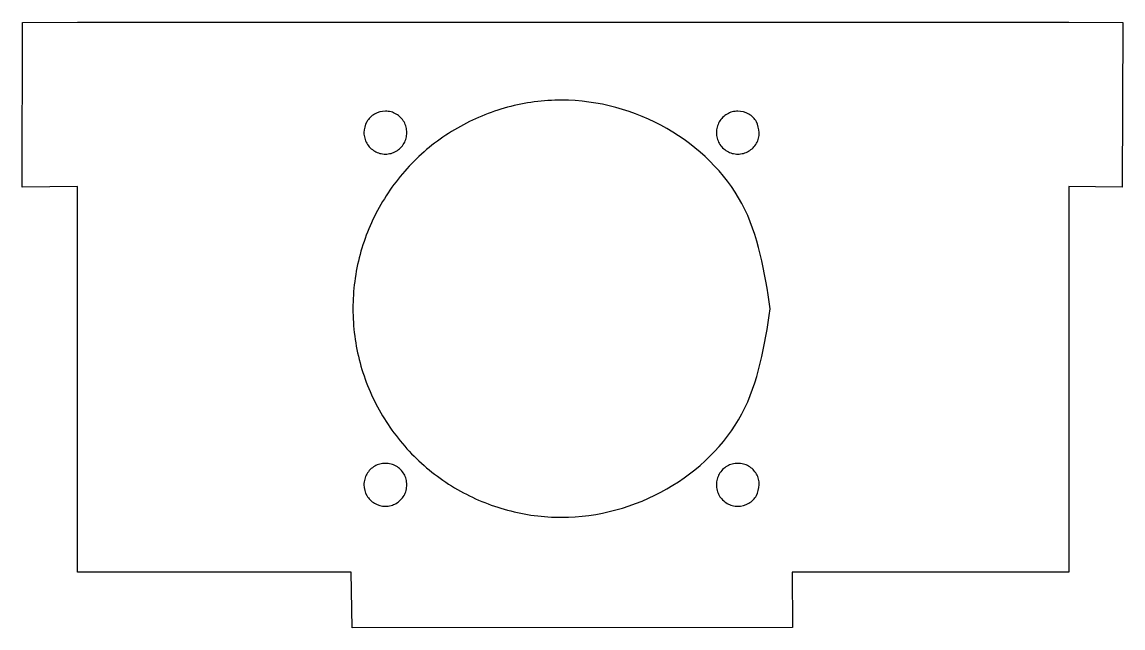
# Model space of a CAD drawing. Extents: x 0 to 100, y 0 to 55.
import ezdxf

# ---------------------------------------------------------------- set-up
doc = ezdxf.new("R2010")
doc.units = 0
doc.layers.add('Layer_1', color=7, linetype='CONTINUOUS')

msp = doc.modelspace()

# ---------------------------------------------------------------- linework, layer by layer
at = {"layer": 'Layer_1', "color": 7}
for points in [[(5.097752, 55.049984), (95.097769, 55.049984), (100.018257, 55.01019), (99.944259, 40.056928), (95.097769, 40.092573), (95.097769, 5.049999), (69.988994, 5.049999), (70.00621, 0.021109), (30.033468, -0.011177), (29.934098, 5.049999), (5.097667, 5.049999), (5.097667, 40.092573), (0.049925, 40.045865), (0.088307, 55.019109), (5.097752, 55.049984)], [(34.997757, 44.999966), (34.997757, 44.999966)], [(66.997749, 44.999966), (66.997749, 44.999966)], [(67.997296, 28.999687), (67.997296, 28.999687)], [(34.997757, 12.999973), (34.997757, 12.999973)], [(66.997749, 12.999973), (66.997749, 12.999973)]]:
    msp.add_lwpolyline(points, close=True, dxfattribs=at)
for points, knots in [([(67.997296, 28.999687), (67.475861, 25.659342), (66.448458, 19.077725), (58.912894, 11.82811), (50.697787, 9.605157), (44.086829, 10.487065), (39.46383, 12.399917), (35.492877, 15.445301), (32.447897, 19.416349), (30.533343, 24.038566), (29.878383, 28.999687), (30.533343, 33.960808), (32.447897, 38.583025), (35.492877, 42.554074), (39.46383, 45.599458), (44.086829, 47.512309), (50.697787, 48.394217), (58.912895, 46.171265), (66.448458, 38.92165), (67.475861, 32.340033), (67.997296, 28.999687)], [0, 0, 0, 0, 9.908177, 19.522481, 29.430658, 34.391295, 39.31088, 44.271517, 49.232154, 54.15174, 59.112377, 64.073014, 68.9926, 73.953237, 78.913873, 83.833459, 88.794096, 98.702273, 108.316577, 118.224754, 118.224754, 118.224754, 118.224754]), ([(34.997757, 44.999966), (34.984759, 44.829323), (34.95887, 44.489449), (34.754265, 44.01381), (34.442978, 43.605163), (34.033783, 43.291831), (33.55829, 43.094817), (33.047735, 43.027423), (32.537234, 43.094825), (32.061596, 43.291837), (31.652969, 43.60519), (31.339593, 44.013759), (31.142766, 44.489677), (31.051985, 45.16896), (31.281005, 46.021817), (32.025896, 46.766701), (32.878731, 46.995723), (33.558062, 46.904942), (34.033835, 46.708115), (34.442952, 46.394739), (34.75426, 45.986112), (34.958862, 45.510476), (34.984756, 45.170607), (34.997757, 44.999966)], [0, 0, 0, 0, 0.510466, 1.016707, 1.527173, 2.037639, 2.54388, 3.054346, 3.564807, 4.071044, 4.581505, 5.091966, 5.598203, 6.108664, 7.128231, 8.117557, 9.137123, 9.647585, 10.153821, 10.664283, 11.174744, 11.680981, 12.191442, 12.191442, 12.191442, 12.191442]), ([(66.997749, 44.999966), (66.984751, 44.829324), (66.958863, 44.489454), (66.754262, 44.013819), (66.442981, 43.605174), (66.033791, 43.291841), (65.558305, 43.094824), (65.047753, 43.027423), (64.537249, 43.094817), (64.061607, 43.291831), (63.652961, 43.605163), (63.339629, 44.01381), (63.142615, 44.489449), (63.075221, 44.999964), (63.142622, 45.510476), (63.339637, 45.986112), (63.652976, 46.39474), (64.061598, 46.708114), (64.537317, 46.904947), (65.217598, 46.995693), (66.062945, 46.766944), (66.838365, 46.020949), (66.944091, 45.343692), (66.997749, 44.999966)], [0, 0, 0, 0, 0.510461, 1.016698, 1.527159, 2.03762, 2.543857, 3.054318, 3.564784, 4.071026, 4.581491, 5.091957, 5.598199, 6.108664, 6.619126, 7.125362, 7.635824, 8.146285, 8.652522, 9.162983, 10.182549, 11.171875, 12.191442, 12.191442, 12.191442, 12.191442]), ([(34.997757, 12.999973), (34.984756, 12.829332), (34.958862, 12.489463), (34.75426, 12.013827), (34.442952, 11.6052), (34.033835, 11.291824), (33.558062, 11.094997), (32.878731, 11.004216), (32.025896, 11.233237), (31.281005, 11.978122), (31.051985, 12.830979), (31.142766, 13.510262), (31.339593, 13.98618), (31.652969, 14.394749), (32.061596, 14.708102), (32.537234, 14.905114), (33.047735, 14.972516), (33.55829, 14.905122), (34.033783, 14.708108), (34.442978, 14.394776), (34.754265, 13.986129), (34.95887, 13.51049), (34.984759, 13.170616), (34.997757, 12.999973)], [0, 0, 0, 0, 0.510461, 1.016698, 1.527159, 2.03762, 2.543857, 3.054318, 4.073884, 5.063211, 6.082777, 6.593238, 7.099475, 7.609936, 8.120397, 8.626634, 9.137095, 9.647561, 10.153803, 10.664269, 11.174734, 11.680976, 12.191442, 12.191442, 12.191442, 12.191442]), ([(66.997749, 12.999973), (66.944091, 12.656247), (66.838365, 11.97899), (66.062945, 11.232995), (65.217598, 11.004246), (64.537317, 11.094992), (64.061598, 11.291825), (63.652976, 11.605199), (63.339637, 12.013827), (63.142622, 12.489463), (63.075221, 12.999974), (63.142615, 13.51049), (63.339629, 13.986129), (63.652961, 14.394776), (64.061607, 14.708108), (64.537249, 14.905122), (65.047753, 14.972516), (65.558305, 14.905115), (66.033791, 14.708098), (66.442981, 14.394765), (66.754262, 13.98612), (66.958863, 13.510485), (66.984751, 13.170615), (66.997749, 12.999973)], [0, 0, 0, 0, 1.019566, 2.008893, 3.028459, 3.53892, 4.045157, 4.555618, 5.066079, 5.572316, 6.082777, 6.593243, 7.099484, 7.60995, 8.120416, 8.626658, 9.137123, 9.647585, 10.153821, 10.664283, 11.174744, 11.680981, 12.191442, 12.191442, 12.191442, 12.191442])]:
    msp.add_open_spline(points, degree=3, knots=knots, dxfattribs=at)

doc.saveas('drawing.dxf')
